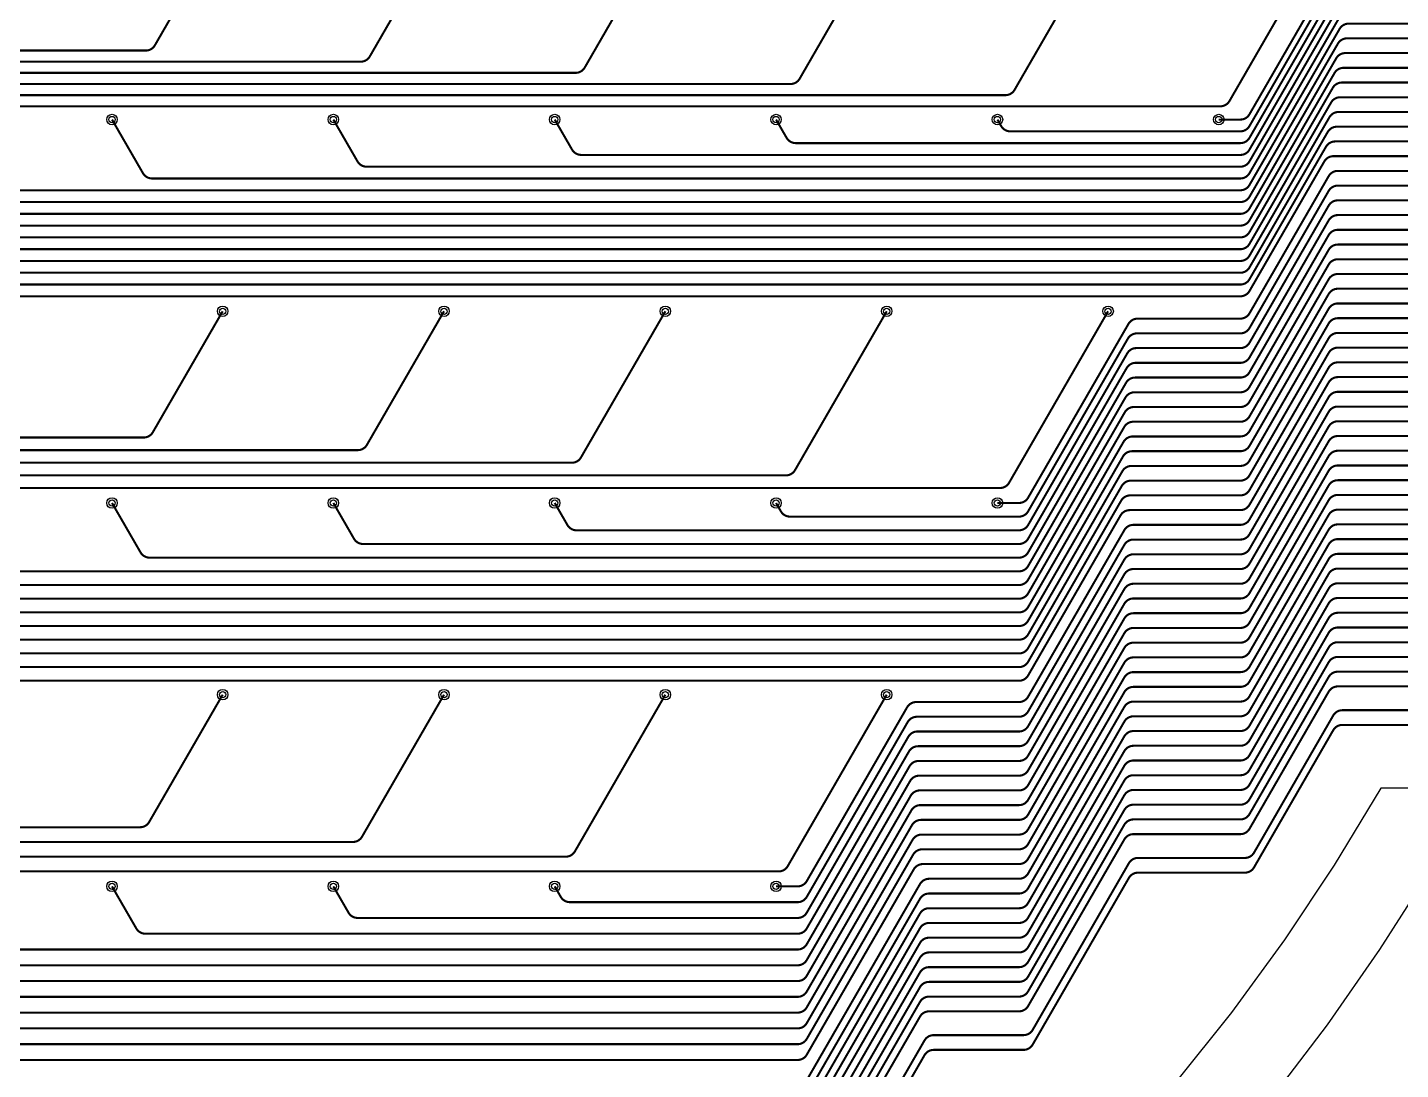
# Model space of a CAD drawing. Header units: metres. Extents: x -54999 to 54999, y -52014 to 54102.
# Drawn here: x 2228 to 8754, y -6337 to -1384 of the extents above; entities that cross this region are included whole.
import ezdxf

# ---------------------------------------------------------------- set-up
doc = ezdxf.new("R2010")
doc.units = ezdxf.units.M
for name, color, linetype in [('eDura_outline_ext', 6, 'Continuous'), ('eDura_outline_int', 6, 'Continuous'), ('etch', 3, 'Continuous'), ('metal', 4, 'Continuous')]:
    doc.layers.add(name, color=color, linetype=linetype)

msp = doc.modelspace()

# ---------------------------------------------------------------- linework, layer by layer
at = {"layer": 'eDura_outline_ext'}
msp.add_lwpolyline([(29088.2, -5400), (8888.2, -5400), (8888.2, -5400), (8654.6, -5767), (8405.9, -6123.8), (8142.4, -6470), (7864.7, -6804.8), (7573.3, -7127.8), (7268.6, -7438.2), (6951.2, -7735.7), (6621.6, -8019.6), (6280.4, -8289.5), (5928.3, -8544.9), (5565.8, -8785.3), (5193.5, -9010.4), (4812.2, -9219.7), (4422.4, -9412.9), (4024.9, -9589.6), (3620.4, -9749.5), (3209.5, -9892.4), (2793, -10017.9), (2371.6, -10126), (1946.1, -10216.3)], dxfattribs=at)
at = {"layer": 'eDura_outline_int'}
msp.add_lwpolyline([(28660.3, -5000), (8660.3, -5000), (8660.3, -5000), (8438.7, -5365.5), (8201.7, -5721.2), (7949.8, -6066.4), (7683.3, -6400.5), (7402.8, -6723), (7108.7, -7033.2), (6801.7, -7330.5), (6482.3, -7614.5), (6151, -7884.5), (5808.5, -8140.1), (5455.3, -8380.9), (5092.3, -8606.3), (4719.9, -8816.1), (4338.8, -9009.7), (3949.9, -9186.9), (3553.7, -9347.2), (3151.1, -9490.6), (2742.7, -9616.5), (2329.3, -9724.9), (1911.6, -9815.6)], dxfattribs=at)
at = {"layer": 'etch'}
for centre in [(2630, -1822.1), (3682, -1822.1), (4734, -1822.1), (5786, -1822.1), (6838, -1822.1), (7890, -1822.1), (3156, -2733.2), (4208, -2733.2), (5260, -2733.2), (6312, -2733.2), (7364, -2733.2), (2630, -3644.2), (3682, -3644.2), (4734, -3644.2), (5786, -3644.2), (6838, -3644.2), (3156, -4555.3), (4208, -4555.3), (5260, -4555.3), (6312, -4555.3), (2630, -5466.4), (3682, -5466.4), (4734, -5466.4), (5786, -5466.4)]:
    msp.add_circle(centre, 15, dxfattribs=at)
at = {"layer": 'metal'}
for points in [[(526, -1822.1, 10, 10, 0), (737.9, -2189.1, 10, 10, 0.267949), (781.2, -2214.1, 10, 10, 0), (7992.6, -2214.1, 10, 10, 0.267949), (8035.9, -2189.1, 10, 10, 0), (8456.3, -1461.1, 10, 10, -0.267949), (8499.6, -1436.1, 10, 10, 0), (9045, -1436.1, 10, 10, 0.265341), (9088, -1411.5, 10, 10, 0), (9266.3, -1109.6, 10, 10, -0.265341), (9309.3, -1085, 10, 10, 0), (16221.7, -1085, 10, 10, -0.267949), (16265, -1110, 10, 10, 0), (16384.8, -1317.5, 10, 10, 0.267949), (16428.1, -1342.5, 10, 20, 0), (26659.5, -1342.5, 20, 20, 0.198912), (26694.9, -1327.9, 20, 60, 0), (27485.3, -537.5, 60, 20, 0)], [(1578, -1822.1, 10, 10, 0), (1757.6, -2133.1, 10, 10, 0.267949), (1800.9, -2158.1, 10, 10, 0), (7992.6, -2158.1, 10, 10, 0.267949), (8035.9, -2133.1, 10, 10, 0), (8464.4, -1391.1, 10, 10, -0.267949), (8507.7, -1366.1, 10, 10, 0), (9044.6, -1366.1, 10, 10, 0.267949), (9087.9, -1341.1, 10, 10, 0), (9261.8, -1040, 10, 10, -0.267949), (9305.1, -1015, 10, 10, 0), (16229.7, -1015, 10, 10, -0.267949), (16273, -1040, 10, 10, 0), (16409, -1275.5, 10, 10, 0.267949), (16452.3, -1300.5, 10, 20, 0), (26001.5, -1300.5, 20, 20, 0.198912), (26036.9, -1285.9, 20, 60, 0), (26785.3, -537.5, 60, 20, 0)], [(2630, -1822.1, 10, 10, 0), (2777.2, -2077.1, 10, 10, 0.267949), (2820.5, -2102.1, 10, 10, 0), (7992.6, -2102.1, 10, 10, 0.267949), (8035.9, -2077.1, 10, 10, 0), (8472.4, -1321.1, 10, 10, -0.267949), (8515.7, -1296.1, 10, 10, 0), (9045, -1296.1, 10, 10, 0.265341), (9088, -1271.5, 10, 10, 0), (9266.3, -969.6, 10, 10, -0.265341), (9309.3, -945, 10, 10, 0), (16237.8, -945, 10, 10, -0.267949), (16281.1, -970, 10, 10, 0), (16433.3, -1233.5, 10, 10, 0.267949), (16476.6, -1258.5, 10, 20, 0), (25343.5, -1258.5, 20, 20, 0.198912), (25378.9, -1243.9, 20, 60, 0), (26085.3, -537.5, 60, 20, 0)], [(3682, -1822.1, 10, 10, 0), (3796.9, -2021.1, 10, 10, 0.267949), (3840.2, -2046.1, 10, 10, 0), (7992.6, -2046.1, 10, 10, 0.267949), (8035.9, -2021.1, 10, 10, 0), (8480.5, -1251.1, 10, 10, -0.267949), (8523.8, -1226.1, 10, 10, 0), (9044.6, -1226.1, 10, 10, 0.267949), (9087.9, -1201.1, 10, 10, 0), (9261.8, -900, 10, 10, -0.267949), (9305.1, -875, 10, 10, 0), (16245.9, -875, 10, 10, -0.267949), (16289.2, -900, 10, 10, 0), (16457.5, -1191.5, 10, 10, 0.267949), (16500.8, -1216.5, 10, 20, 0), (24685.5, -1216.5, 20, 20, 0.198912), (24720.9, -1201.9, 20, 60, 0), (25385.3, -537.5, 60, 20, 0)], [(4734, -1822.1, 10, 10, 0), (4816.6, -1965.1, 10, 10, 0.267949), (4859.9, -1990.1, 10, 10, 0), (7992.6, -1990.1, 10, 10, 0.267949), (8035.9, -1965.1, 10, 10, 0), (8488.6, -1181.1, 10, 10, -0.267949), (8531.9, -1156.1, 10, 10, 0), (9045, -1156.1, 10, 10, 0.265341), (9088, -1131.5, 10, 10, 0), (9266.3, -829.6, 10, 10, -0.265341), (9309.3, -805, 10, 10, 0), (16254, -805, 10, 10, -0.267949), (16297.3, -830, 10, 10, 0), (16481.8, -1149.5, 10, 10, 0.267949), (16525.1, -1174.5, 10, 20, 0), (24027.5, -1174.5, 20, 20, 0.198912), (24062.9, -1159.9, 20, 60, 0), (24685.3, -537.5, 60, 20, 0)], [(5786, -1822.1, 10, 10, 0), (5836.2, -1909.1, 10, 10, 0.267949), (5879.5, -1934.1, 10, 10, 0), (7992.6, -1934.1, 10, 10, 0.267949), (8035.9, -1909.1, 10, 10, 0), (8496.7, -1111.1, 10, 10, -0.267949), (8540, -1086.1, 10, 10, 0), (9044.6, -1086.1, 10, 10, 0.267949), (9087.9, -1061.1, 10, 10, 0), (9261.8, -760, 10, 10, -0.267949), (9305.1, -735, 10, 10, 0), (16262.1, -735, 10, 10, -0.267949), (16305.4, -760, 10, 10, 0), (16506, -1107.5, 10, 10, 0.267949), (16549.3, -1132.5, 10, 20, 0), (23369.5, -1132.5, 20, 20, 0.198912), (23404.9, -1117.9, 20, 60, 0), (23985.3, -537.5, 60, 20, 0)], [(6838, -1822.1, 10, 10, 0), (6855.9, -1853.1, 10, 10, 0.267949), (6899.2, -1878.1, 10, 10, 0), (7992.6, -1878.1, 10, 10, 0.267949), (8035.9, -1853.1, 10, 10, 0), (8504.8, -1041.1, 10, 10, -0.267949), (8548.1, -1016.1, 10, 10, 0), (9045, -1016.1, 10, 10, 0.265341), (9088, -991.5, 10, 10, 0), (9266.3, -689.6, 10, 10, -0.265341), (9309.3, -665, 10, 10, 0), (16270.2, -665, 10, 10, -0.267949), (16313.5, -690, 10, 10, 0), (16530.3, -1065.5, 10, 10, 0.267949), (16573.6, -1090.5, 10, 20, 0), (22711.5, -1090.5, 20, 20, 0.198912), (22746.9, -1075.9, 20, 60, 0), (23285.3, -537.5, 60, 20, 0)], [(7890, -1822.1, 10, 10, 0), (7992.6, -1822.1, 10, 10, 0.267949), (8035.9, -1797.1, 10, 10, 0), (8512.9, -971.1, 10, 10, -0.267949), (8556.2, -946.1, 10, 10, 0), (9044.6, -946.1, 10, 10, 0.267949), (9087.9, -921.1, 10, 10, 0), (9261.8, -620, 10, 10, -0.267949), (9305.1, -595, 10, 10, 0), (16278.2, -595, 10, 10, -0.267949), (16321.5, -620, 10, 10, 0), (16554.5, -1023.5, 10, 10, 0.267949), (16597.8, -1048.5, 10, 20, 0), (22053.5, -1048.5, 20, 20, 0.198912), (22088.9, -1033.9, 20, 60, 0), (22585.3, -537.5, 60, 20, 0)], [(-526, -1822.1, 10, 10, 0), (-281.8, -2245.1, 10, 10, 0.267949), (-238.5, -2270.1, 10, 10, 0), (7992.6, -2270.1, 10, 10, 0.267949), (8035.9, -2245.1, 10, 10, 0), (8448.2, -1531.1, 10, 10, -0.267949), (8491.5, -1506.1, 10, 10, 0), (9044.6, -1506.1, 10, 10, 0.267949), (9087.9, -1481.1, 10, 10, 0), (9261.8, -1180, 10, 10, -0.267949), (9305.1, -1155, 10, 10, 0), (15980.9, -1155, 10, 10, -0.267949), (16024.2, -1180, 10, 10, 0), (16360.5, -1762.5, 10, 10, 0.267949), (16403.8, -1787.5, 10, 20, 0), (16789.5, -1787.5, 20, 20, 0.198912), (16824.9, -1772.9, 20, 60, 0), (16985.3, -1612.5, 60, 20, 0)], [(-1578, -1822.1, 10, 10, 0), (-1301.4, -2301.1, 10, 10, 0.267949), (-1258.1, -2326.1, 10, 10, 0), (7992.6, -2326.1, 10, 10, 0.267949), (8035.9, -2301.1, 10, 10, 0), (8440.1, -1601.1, 10, 10, -0.267949), (8483.4, -1576.1, 10, 10, 0), (9045, -1576.1, 10, 10, 0.265341), (9088, -1551.5, 10, 10, 0), (9266.3, -1249.6, 10, 10, -0.265341), (9309.3, -1225, 10, 10, 0), (15972.8, -1225, 10, 10, -0.267949), (16016.1, -1250, 10, 10, 0), (16336.3, -1804.5, 10, 10, 0.267949), (16379.6, -1829.5, 10, 20, 0), (17447.5, -1829.5, 20, 20, 0.198912), (17482.9, -1814.9, 20, 60, 0), (17685.3, -1612.5, 60, 20, 0)], [(-2630, -1822.1, 10, 10, 0), (-2321.1, -2357.1, 10, 10, 0.267949), (-2277.8, -2382.1, 10, 10, 0), (7992.6, -2382.1, 10, 10, 0.267949), (8035.9, -2357.1, 10, 10, 0), (8432, -1671.1, 10, 10, -0.267949), (8475.3, -1646.1, 10, 10, 0), (9044.6, -1646.1, 10, 10, 0.267949), (9087.9, -1621.1, 10, 10, 0), (9261.8, -1320, 10, 10, -0.267949), (9305.1, -1295, 10, 10, 0), (15964.7, -1295, 10, 10, -0.267949), (16008, -1320, 10, 10, 0), (16312, -1846.5, 10, 10, 0.267949), (16355.3, -1871.5, 10, 20, 0), (18105.5, -1871.5, 20, 20, 0.198912), (18140.9, -1856.9, 20, 60, 0), (18385.3, -1612.5, 60, 20, 0)], [(-3682, -1822.1, 10, 10, 0), (-3340.8, -2413.1, 10, 10, 0.267949), (-3297.5, -2438.1, 10, 10, 0), (7992.6, -2438.1, 10, 10, 0.267949), (8035.9, -2413.1, 10, 10, 0), (8423.9, -1741.1, 10, 10, -0.267949), (8467.2, -1716.1, 10, 10, 0), (9045, -1716.1, 10, 10, 0.265341), (9088, -1691.5, 10, 10, 0), (9266.3, -1389.6, 10, 10, -0.265341), (9309.3, -1365, 10, 10, 0), (15956.7, -1365, 10, 10, -0.267949), (16000, -1390, 10, 10, 0), (16287.8, -1888.5, 10, 10, 0.267949), (16331.1, -1913.5, 10, 20, 0), (18763.5, -1913.5, 20, 20, 0.198912), (18798.9, -1898.9, 20, 60, 0), (19085.3, -1612.5, 60, 20, 0)], [(-4734, -1822.1, 10, 10, 0), (-4360.5, -2469.1, 10, 10, 0.267949), (-4317.2, -2494.1, 10, 10, 0), (7992.6, -2494.1, 10, 10, 0.267949), (8035.9, -2469.1, 10, 10, 0), (8415.9, -1811.1, 10, 10, -0.267949), (8459.2, -1786.1, 10, 10, 0), (9044.6, -1786.1, 10, 10, 0.267949), (9087.9, -1761.1, 10, 10, 0), (9261.8, -1460, 10, 10, -0.267949), (9305.1, -1435, 10, 10, 0), (15948.6, -1435, 10, 10, -0.267949), (15991.9, -1460, 10, 10, 0), (16263.5, -1930.5, 10, 10, 0.267949), (16306.8, -1955.5, 10, 20, 0), (19421.5, -1955.5, 20, 20, 0.198912), (19456.9, -1940.9, 20, 60, 0), (19785.3, -1612.5, 60, 20, 0)], [(-5786, -1822.1, 10, 10, 0), (-5380.1, -2525.1, 10, 10, 0.267949), (-5336.8, -2550.1, 10, 10, 0), (7992.6, -2550.1, 10, 10, 0.267949), (8035.9, -2525.1, 10, 10, 0), (8407.8, -1881.1, 10, 10, -0.267949), (8451.1, -1856.1, 10, 10, 0), (9045, -1856.1, 10, 10, 0.265341), (9088, -1831.5, 10, 10, 0), (9266.3, -1529.6, 10, 10, -0.265341), (9309.3, -1505, 10, 10, 0), (15940.5, -1505, 10, 10, -0.267949), (15983.8, -1530, 10, 10, 0), (16239.3, -1972.5, 10, 10, 0.267949), (16282.6, -1997.5, 10, 20, 0), (20079.5, -1997.5, 20, 20, 0.198912), (20114.9, -1982.9, 20, 60, 0), (20485.3, -1612.5, 60, 20, 0)], [(-6838, -1822.1, 10, 10, 0), (-6399.8, -2581.1, 10, 10, 0.267949), (-6356.5, -2606.1, 10, 10, 0), (7992.6, -2606.1, 10, 10, 0.267949), (8035.9, -2581.1, 10, 10, 0), (8399.7, -1951.1, 10, 10, -0.267949), (8443, -1926.1, 10, 10, 0), (9044.6, -1926.1, 10, 10, 0.267949), (9087.9, -1901.1, 10, 10, 0), (9261.8, -1600, 10, 10, -0.267949), (9305.1, -1575, 10, 10, 0), (15932.4, -1575, 10, 10, -0.267949), (15975.7, -1600, 10, 10, 0), (16215, -2014.5, 10, 10, 0.267949), (16258.3, -2039.5, 10, 20, 0), (20737.5, -2039.5, 20, 20, 0.198912), (20772.9, -2024.9, 20, 60, 0), (21185.3, -1612.5, 60, 20, 0)], [(-7890, -1822.1, 10, 10, 0), (-7419.5, -2637.1, 10, 10, 0.267949), (-7376.2, -2662.1, 10, 10, 0), (7992.6, -2662.1, 10, 10, 0.267949), (8035.9, -2637.1, 10, 10, 0), (8391.6, -2021.1, 10, 10, -0.267949), (8434.9, -1996.1, 10, 10, 0), (9045, -1996.1, 10, 10, 0.265341), (9088, -1971.5, 10, 10, 0), (9266.3, -1669.6, 10, 10, -0.265341), (9309.3, -1645, 10, 10, 0), (15924.3, -1645, 10, 10, -0.267949), (15967.6, -1670, 10, 10, 0), (16190.8, -2056.5, 10, 10, 0.267949), (16234.1, -2081.5, 10, 20, 0), (21395.5, -2081.5, 20, 20, 0.198912), (21430.9, -2066.9, 20, 60, 0), (21885.3, -1612.5, 60, 20, 0)], [(-526, -3644.2, 10, 10, 0), (-277.7, -4074.2, 10, 10, 0.267949), (-234.4, -4099.2, 10, 10, 0), (6940.6, -4099.2, 10, 10, 0.267949), (6983.9, -4074.2, 10, 10, 0), (7440.7, -3283.2, 10, 10, -0.267949), (7484, -3258.2, 10, 10, 0), (7992.6, -3258.2, 10, 10, 0.267949), (8035.9, -3233.2, 10, 10, 0), (8412.4, -2581.1, 10, 10, -0.267949), (8455.7, -2556.1, 10, 10, 0), (9045, -2556.1, 10, 10, 0.265341), (9088, -2531.5, 10, 10, 0), (9266.3, -2229.6, 10, 10, -0.265341), (9309.3, -2205, 10, 10, 0), (15859.7, -2205, 10, 10, -0.267949), (15903, -2230, 10, 10, 0), (15996.8, -2392.5, 10, 10, 0.267949), (16040.1, -2417.5, 10, 20, 0), (26659.5, -2417.5, 20, 20, 0.198912), (26694.9, -2402.9, 20, 60, 0), (27485.3, -1612.5, 60, 20, 0)], [(526, -3644.2, 10, 10, 0), (736.7, -4009.2, 10, 10, 0.267949), (780, -4034.2, 10, 10, 0), (6940.6, -4034.2, 10, 10, 0.267949), (6983.9, -4009.2, 10, 10, 0), (7443.5, -3213.2, 10, 10, -0.267949), (7486.8, -3188.2, 10, 10, 0), (7992.6, -3188.2, 10, 10, 0.267949), (8035.9, -3163.2, 10, 10, 0), (8412.4, -2511.1, 10, 10, -0.267949), (8455.7, -2486.1, 10, 10, 0), (9044.6, -2486.1, 10, 10, 0.267949), (9087.9, -2461.1, 10, 10, 0), (9261.8, -2160, 10, 10, -0.267949), (9305.1, -2135, 10, 10, 0), (15867.7, -2135, 10, 10, -0.267949), (15911, -2160, 10, 10, 0), (16021, -2350.5, 10, 10, 0.267949), (16064.3, -2375.5, 10, 20, 0), (26001.5, -2375.5, 20, 20, 0.198912), (26036.9, -2360.9, 20, 60, 0), (26785.3, -1612.5, 60, 20, 0)], [(1578, -3644.2, 10, 10, 0), (1751.2, -3944.2, 10, 10, 0.267949), (1794.5, -3969.2, 10, 10, 0), (6940.6, -3969.2, 10, 10, 0.267949), (6983.9, -3944.2, 10, 10, 0), (7446.4, -3143.2, 10, 10, -0.267949), (7489.7, -3118.2, 10, 10, 0), (7992.6, -3118.2, 10, 10, 0.267949), (8035.9, -3093.2, 10, 10, 0), (8412.4, -2441.1, 10, 10, -0.267949), (8455.7, -2416.1, 10, 10, 0), (9045, -2416.1, 10, 10, 0.265341), (9088, -2391.5, 10, 10, 0), (9266.3, -2089.6, 10, 10, -0.265341), (9309.3, -2065, 10, 10, 0), (15875.8, -2065, 10, 10, -0.267949), (15919.1, -2090, 10, 10, 0), (16045.3, -2308.5, 10, 10, 0.267949), (16088.6, -2333.5, 10, 20, 0), (25343.5, -2333.5, 20, 20, 0.198912), (25378.9, -2318.9, 20, 60, 0), (26085.3, -1612.5, 60, 20, 0)], [(2630, -3644.2, 10, 10, 0), (2765.7, -3879.2, 10, 10, 0.267949), (2809, -3904.2, 10, 10, 0), (6940.6, -3904.2, 10, 10, 0.267949), (6983.9, -3879.2, 10, 10, 0), (7449.3, -3073.2, 10, 10, -0.267949), (7492.6, -3048.2, 10, 10, 0), (7992.6, -3048.2, 10, 10, 0.267949), (8035.9, -3023.2, 10, 10, 0), (8412.4, -2371.1, 10, 10, -0.267949), (8455.7, -2346.1, 10, 10, 0), (9044.6, -2346.1, 10, 10, 0.267949), (9087.9, -2321.1, 10, 10, 0), (9261.8, -2020, 10, 10, -0.267949), (9305.1, -1995, 10, 10, 0), (15883.9, -1995, 10, 10, -0.267949), (15927.2, -2020, 10, 10, 0), (16069.5, -2266.5, 10, 10, 0.267949), (16112.8, -2291.5, 10, 20, 0), (24685.5, -2291.5, 20, 20, 0.198912), (24720.9, -2276.9, 20, 60, 0), (25385.3, -1612.5, 60, 20, 0)], [(3682, -3644.2, 10, 10, 0), (3780.1, -3814.2, 10, 10, 0.267949), (3823.5, -3839.2, 10, 10, 0), (6940.6, -3839.2, 10, 10, 0.267949), (6983.9, -3814.2, 10, 10, 0), (7452.2, -3003.2, 10, 10, -0.267949), (7495.5, -2978.2, 10, 10, 0), (7992.6, -2978.2, 10, 10, 0.267949), (8035.9, -2953.2, 10, 10, 0), (8412.4, -2301.1, 10, 10, -0.267949), (8455.7, -2276.1, 10, 10, 0), (9045, -2276.1, 10, 10, 0.265341), (9088, -2251.5, 10, 10, 0), (9266.3, -1949.6, 10, 10, -0.265341), (9309.3, -1925, 10, 10, 0), (15892, -1925, 10, 10, -0.267949), (15935.3, -1950, 10, 10, 0), (16093.8, -2224.5, 10, 10, 0.267949), (16137.1, -2249.5, 10, 20, 0), (24027.5, -2249.5, 20, 20, 0.198912), (24062.9, -2234.9, 20, 60, 0), (24685.3, -1612.5, 60, 20, 0)], [(4734, -3644.2, 10, 10, 0), (4794.6, -3749.2, 10, 10, 0.267949), (4837.9, -3774.2, 10, 10, 0), (6940.6, -3774.2, 10, 10, 0.267949), (6983.9, -3749.2, 10, 10, 0), (7455.1, -2933.2, 10, 10, -0.267949), (7498.4, -2908.2, 10, 10, 0), (7992.6, -2908.2, 10, 10, 0.267949), (8035.9, -2883.2, 10, 10, 0), (8412.4, -2231.1, 10, 10, -0.267949), (8455.7, -2206.1, 10, 10, 0), (9044.6, -2206.1, 10, 10, 0.267949), (9087.9, -2181.1, 10, 10, 0), (9261.8, -1880, 10, 10, -0.267949), (9305.1, -1855, 10, 10, 0), (15900.1, -1855, 10, 10, -0.267949), (15943.4, -1880, 10, 10, 0), (16118, -2182.5, 10, 10, 0.267949), (16161.3, -2207.5, 10, 20, 0), (23369.5, -2207.5, 20, 20, 0.198912), (23404.9, -2192.9, 20, 60, 0), (23985.3, -1612.5, 60, 20, 0)], [(5786, -3644.2, 10, 10, 0), (5809.1, -3684.2, 10, 10, 0.267949), (5852.4, -3709.2, 10, 10, 0), (6940.6, -3709.2, 10, 10, 0.267949), (6983.9, -3684.2, 10, 10, 0), (7458, -2863.2, 10, 10, -0.267949), (7501.3, -2838.2, 10, 10, 0), (7992.6, -2838.2, 10, 10, 0.267949), (8035.9, -2813.2, 10, 10, 0), (8412.4, -2161.1, 10, 10, -0.267949), (8455.7, -2136.1, 10, 10, 0), (9045, -2136.1, 10, 10, 0.265341), (9088, -2111.5, 10, 10, 0), (9266.3, -1809.6, 10, 10, -0.265341), (9309.3, -1785, 10, 10, 0), (15908.2, -1785, 10, 10, -0.267949), (15951.5, -1810, 10, 10, 0), (16142.3, -2140.5, 10, 10, 0.267949), (16185.6, -2165.5, 10, 20, 0), (22711.5, -2165.5, 20, 20, 0.198912), (22746.9, -2150.9, 20, 60, 0), (23285.3, -1612.5, 60, 20, 0)], [(6838, -3644.2, 10, 10, 0), (6940.6, -3644.2, 10, 10, 0.267949), (6983.9, -3619.2, 10, 10, 0), (7460.9, -2793.2, 10, 10, -0.267949), (7504.2, -2768.2, 10, 10, 0), (7992.6, -2768.2, 10, 10, 0.267949), (8035.9, -2743.2, 10, 10, 0), (8412.4, -2091.1, 10, 10, -0.267949), (8455.7, -2066.1, 10, 10, 0), (9044.6, -2066.1, 10, 10, 0.267949), (9087.9, -2041.1, 10, 10, 0), (9261.8, -1740, 10, 10, -0.267949), (9305.1, -1715, 10, 10, 0), (15916.2, -1715, 10, 10, -0.267949), (15959.5, -1740, 10, 10, 0), (16166.5, -2098.5, 10, 10, 0.267949), (16209.8, -2123.5, 10, 20, 0), (22053.5, -2123.5, 20, 20, 0.198912), (22088.9, -2108.9, 20, 60, 0), (22585.3, -1612.5, 60, 20, 0)], [(-1578, -3644.2, 10, 10, 0), (-1292.2, -4139.2, 10, 10, 0.267949), (-1248.9, -4164.2, 10, 10, 0), (6940.6, -4164.2, 10, 10, 0.267949), (6983.9, -4139.2, 10, 10, 0), (7437.8, -3353.2, 10, 10, -0.267949), (7481.1, -3328.2, 10, 10, 0), (7992.6, -3328.2, 10, 10, 0.267949), (8035.9, -3303.2, 10, 10, 0), (8412.4, -2651.1, 10, 10, -0.267949), (8455.7, -2626.1, 10, 10, 0), (9044.6, -2626.1, 10, 10, 0.267949), (9087.9, -2601.1, 10, 10, 0), (9261.8, -2300, 10, 10, -0.267949), (9305.1, -2275, 10, 10, 0), (15618.9, -2275, 10, 10, -0.267949), (15662.2, -2300, 10, 10, 0), (15972.5, -2837.5, 10, 10, 0.267949), (16015.8, -2862.5, 10, 20, 0), (16789.5, -2862.5, 20, 20, 0.198912), (16824.9, -2847.9, 20, 60, 0), (16985.3, -2687.5, 60, 20, 0)], [(-2630, -3644.2, 10, 10, 0), (-2306.7, -4204.2, 10, 10, 0.267949), (-2263.4, -4229.2, 10, 10, 0), (6940.6, -4229.2, 10, 10, 0.267949), (6983.9, -4204.2, 10, 10, 0), (7434.9, -3423.2, 10, 10, -0.267949), (7478.2, -3398.2, 10, 10, 0), (7992.6, -3398.2, 10, 10, 0.267949), (8035.9, -3373.2, 10, 10, 0), (8412.4, -2721.1, 10, 10, -0.267949), (8455.7, -2696.1, 10, 10, 0), (9045, -2696.1, 10, 10, 0.265341), (9088, -2671.5, 10, 10, 0), (9266.3, -2369.6, 10, 10, -0.265341), (9309.3, -2345, 10, 10, 0), (15610.8, -2345, 10, 10, -0.267949), (15654.1, -2370, 10, 10, 0), (15948.3, -2879.5, 10, 10, 0.267949), (15991.6, -2904.5, 10, 20, 0), (17447.5, -2904.5, 20, 20, 0.198912), (17482.9, -2889.9, 20, 60, 0), (17685.3, -2687.5, 60, 20, 0)], [(18385.3, -2687.5, 60, 20, 0), (18140.9, -2931.9, 20, 20, -0.198912), (18105.5, -2946.5, 20, 10, 0), (15967.3, -2946.5, 10, 10, -0.267949), (15924, -2921.5, 10, 10, 0), (15646, -2440, 10, 10, 0.267949), (15602.7, -2415, 10, 10, 0), (9305.1, -2415, 10, 10, 0.267949), (9261.8, -2440, 10, 10, 0), (9087.9, -2741.1, 10, 10, -0.267949), (9044.6, -2766.1, 10, 10, 0), (8455.7, -2766.1, 10, 10, 0.267949), (8412.4, -2791.1, 10, 10, 0), (8035.9, -3443.2, 10, 10, -0.267949), (7992.6, -3468.2, 10, 10, 0), (7475.3, -3468.2, 10, 10, 0.267949), (7432, -3493.2, 10, 10, 0), (6983.9, -4269.2, 10, 10, -0.267949), (6940.6, -4294.2, 10, 10, 0), (-3277.9, -4294.2, 10, 10, -0.267949), (-3321.2, -4269.2, 10, 10, 0), (-3682, -3644.2, 10, 10, 0)], [(-4734, -3644.2, 10, 10, 0), (-4335.6, -4334.2, 10, 10, 0.267949), (-4292.3, -4359.2, 10, 10, 0), (6940.6, -4359.2, 10, 10, 0.267949), (6983.9, -4334.2, 10, 10, 0), (7429.1, -3563.2, 10, 10, -0.267949), (7472.4, -3538.2, 10, 10, 0), (7992.6, -3538.2, 10, 10, 0.267949), (8035.9, -3513.2, 10, 10, 0), (8412.4, -2861.1, 10, 10, -0.267949), (8455.7, -2836.1, 10, 10, 0), (9045, -2836.1, 10, 10, 0.265341), (9088, -2811.5, 10, 10, 0), (9266.3, -2509.6, 10, 10, -0.265341), (9309.3, -2485, 10, 10, 0), (15594.7, -2485, 10, 10, -0.267949), (15638, -2510, 10, 10, 0), (15899.8, -2963.5, 10, 10, 0.267949), (15943.1, -2988.5, 10, 20, 0), (18763.5, -2988.5, 20, 20, 0.198912), (18798.9, -2973.9, 20, 60, 0), (19085.3, -2687.5, 60, 20, 0)], [(-5786, -3644.2, 10, 10, 0), (-5350.1, -4399.2, 10, 10, 0.267949), (-5306.8, -4424.2, 10, 10, 0), (6940.6, -4424.2, 10, 10, 0.267949), (6983.9, -4399.2, 10, 10, 0), (7426.2, -3633.2, 10, 10, -0.267949), (7469.5, -3608.2, 10, 10, 0), (7992.6, -3608.2, 10, 10, 0.267949), (8035.9, -3583.2, 10, 10, 0), (8412.4, -2931.1, 10, 10, -0.267949), (8455.7, -2906.1, 10, 10, 0), (9044.6, -2906.1, 10, 10, 0.267949), (9087.9, -2881.1, 10, 10, 0), (9261.8, -2580, 10, 10, -0.267949), (9305.1, -2555, 10, 10, 0), (15586.6, -2555, 10, 10, -0.267949), (15629.9, -2580, 10, 10, 0), (15875.5, -3005.5, 10, 10, 0.267949), (15918.8, -3030.5, 10, 20, 0), (19421.5, -3030.5, 20, 20, 0.198912), (19456.9, -3015.9, 20, 60, 0), (19785.3, -2687.5, 60, 20, 0)], [(20485.3, -2687.5, 60, 20, 0), (20114.9, -3057.9, 20, 20, -0.198912), (20079.5, -3072.5, 20, 10, 0), (15894.6, -3072.5, 10, 10, -0.267949), (15851.3, -3047.5, 10, 10, 0), (15621.8, -2650, 10, 10, 0.267949), (15578.5, -2625, 10, 10, 0), (9309.3, -2625, 10, 10, 0.265341), (9266.3, -2649.6, 10, 10, 0), (9088, -2951.5, 10, 10, -0.265341), (9045, -2976.1, 10, 10, 0), (8455.7, -2976.1, 10, 10, 0.267949), (8412.4, -3001.1, 10, 10, 0), (8035.9, -3653.2, 10, 10, -0.267949), (7992.6, -3678.2, 10, 10, 0), (7466.6, -3678.2, 10, 10, 0.267949), (7423.3, -3703.2, 10, 10, 0), (6983.9, -4464.2, 10, 10, -0.267949), (6940.6, -4489.2, 10, 10, 0), (-6321.3, -4489.2, 10, 10, -0.267949), (-6364.6, -4464.2, 10, 10, 0), (-6838, -3644.2, 10, 10, 0)], [(5786, -5466.4, 10, 10, 0), (5888.6, -5466.4, 10, 10, 0.267949), (5931.9, -5441.4, 10, 10, 0), (6408.9, -4615.3, 10, 10, -0.267949), (6452.2, -4590.3, 10, 10, 0), (6940.6, -4590.3, 10, 10, 0.267949), (6983.9, -4565.3, 10, 10, 0), (7441.3, -3773.2, 10, 10, -0.267949), (7484.6, -3748.2, 10, 10, 0), (7992.6, -3748.2, 10, 10, 0.267949), (8035.9, -3723.2, 10, 10, 0), (8412.4, -3071.1, 10, 10, -0.267949), (8455.7, -3046.1, 10, 10, 0), (9044.6, -3046.1, 10, 10, 0.267949), (9087.9, -3021.1, 10, 10, 0), (9261.8, -2720, 10, 10, -0.267949), (9305.1, -2695, 10, 10, 0), (15570.4, -2695, 10, 10, -0.267949), (15613.7, -2720, 10, 10, 0), (15827, -3089.5, 10, 10, 0.267949), (15870.3, -3114.5, 10, 20, 0), (20737.5, -3114.5, 20, 20, 0.198912), (20772.9, -3099.9, 20, 60, 0), (21185.3, -2687.5, 60, 20, 0)], [(4734, -5466.4, 10, 10, 0), (4762.9, -5516.4, 10, 10, 0.267949), (4806.2, -5541.4, 10, 10, 0), (5888.6, -5541.4, 10, 10, 0.267949), (5931.9, -5516.4, 10, 10, 0), (6411.7, -4685.3, 10, 10, -0.267949), (6455, -4660.3, 10, 10, 0), (6940.6, -4660.3, 10, 10, 0.267949), (6983.9, -4635.3, 10, 10, 0), (7441.3, -3843.2, 10, 10, -0.267949), (7484.6, -3818.2, 10, 10, 0), (7992.6, -3818.2, 10, 10, 0.267949), (8035.9, -3793.2, 10, 10, 0), (8412.4, -3141.1, 10, 10, -0.267949), (8455.7, -3116.1, 10, 10, 0), (9045, -3116.1, 10, 10, 0.265341), (9088, -3091.5, 10, 10, 0), (9266.3, -2789.6, 10, 10, -0.265341), (9309.3, -2765, 10, 10, 0), (15562.3, -2765, 10, 10, -0.267949), (15605.6, -2790, 10, 10, 0), (15802.8, -3131.5, 10, 10, 0.267949), (15846.1, -3156.5, 10, 20, 0), (21395.5, -3156.5, 20, 20, 0.198912)], [(3682, -5466.4, 10, 10, 0), (3754.2, -5591.4, 10, 10, 0.267949), (3797.5, -5616.4, 10, 10, 0), (5888.6, -5616.4, 10, 10, 0.267949), (5931.9, -5591.4, 10, 10, 0), (6414.6, -4755.3, 10, 10, -0.267949), (6457.9, -4730.3, 10, 10, 0), (6940.6, -4730.3, 10, 10, 0.267949), (6983.9, -4705.3, 10, 10, 0), (7441.3, -3913.2, 10, 10, -0.267949), (7484.6, -3888.2, 10, 10, 0), (7992.6, -3888.2, 10, 10, 0.267949), (8035.9, -3863.2, 10, 10, 0), (8412.4, -3211.1, 10, 10, -0.267949), (8455.7, -3186.1, 10, 10, 0), (9044.6, -3186.1, 10, 10, 0.267949), (9087.9, -3161.1, 10, 10, 0), (9261.8, -2860, 10, 10, -0.267949), (9305.1, -2835, 10, 10, 0), (15554.2, -2835, 10, 10, -0.267949), (15597.5, -2860, 10, 10, 0), (15778.5, -3173.5, 10, 10, 0.267949), (15821.8, -3198.5, 10, 20, 0), (22053.5, -3198.5, 20, 20, 0.198912)], [(2630, -5466.4, 10, 10, 0), (2745.5, -5666.4, 10, 10, 0.267949), (2788.8, -5691.4, 10, 10, 0), (5888.6, -5691.4, 10, 10, 0.267949), (5931.9, -5666.4, 10, 10, 0), (6417.5, -4825.3, 10, 10, -0.267949), (6460.8, -4800.3, 10, 10, 0), (6940.6, -4800.3, 10, 10, 0.267949), (6983.9, -4775.3, 10, 10, 0), (7441.3, -3983.2, 10, 10, -0.267949), (7484.6, -3958.2, 10, 10, 0), (7992.6, -3958.2, 10, 10, 0.267949), (8035.9, -3933.2, 10, 10, 0), (8412.4, -3281.1, 10, 10, -0.267949), (8455.7, -3256.1, 10, 10, 0), (9045, -3256.1, 10, 10, 0.265341), (9088, -3231.5, 10, 10, 0), (9266.3, -2929.6, 10, 10, -0.265341), (9309.3, -2905, 10, 10, 0), (15546.2, -2905, 10, 10, -0.267949), (15589.5, -2930, 10, 10, 0), (15754.3, -3215.5, 10, 10, 0.267949), (15797.6, -3240.5, 10, 20, 0), (22711.5, -3240.5, 20, 20, 0.198912)], [(23369.5, -3282.5, 20, 10, 0), (15773.3, -3282.5, 10, 10, -0.267949), (15730, -3257.5, 10, 10, 0), (15581.4, -3000, 10, 10, 0.267949), (15538.1, -2975, 10, 10, 0), (9305.1, -2975, 10, 10, 0.267949), (9261.8, -3000, 10, 10, 0), (9087.9, -3301.1, 10, 10, -0.267949), (9044.6, -3326.1, 10, 10, 0), (8455.7, -3326.1, 10, 10, 0.267949), (8412.4, -3351.1, 10, 10, 0), (8035.9, -4003.2, 10, 10, -0.267949), (7992.6, -4028.2, 10, 10, 0), (7484.6, -4028.2, 10, 10, 0.267949), (7441.3, -4053.2, 10, 10, 0), (6983.9, -4845.3, 10, 10, -0.267949), (6940.6, -4870.3, 10, 10, 0), (6463.7, -4870.3, 10, 10, 0.267949), (6420.4, -4895.3, 10, 10, 0), (5931.9, -5741.4, 10, 10, -0.267949), (5888.6, -5766.4, 10, 10, 0), (1780.1, -5766.4, 10, 10, -0.267949), (1736.8, -5741.4, 10, 10, 0), (1578, -5466.4, 10, 10, 0)], [(526, -5466.4, 10, 10, 0), (728.1, -5816.4, 10, 10, 0.267949), (771.4, -5841.4, 10, 10, 0), (5888.6, -5841.4, 10, 10, 0.267949), (5931.9, -5816.4, 10, 10, 0), (6423.3, -4965.3, 10, 10, -0.267949), (6466.6, -4940.3, 10, 10, 0), (6940.6, -4940.3, 10, 10, 0.267949), (6983.9, -4915.3, 10, 10, 0), (7441.3, -4123.2, 10, 10, -0.267949), (7484.6, -4098.2, 10, 10, 0), (7992.6, -4098.2, 10, 10, 0.267949), (8035.9, -4073.2, 10, 10, 0), (8412.4, -3421.1, 10, 10, -0.267949), (8455.7, -3396.1, 10, 10, 0), (9045, -3396.1, 10, 10, 0.265341), (9088, -3371.5, 10, 10, 0), (9266.3, -3069.6, 10, 10, -0.265341), (9309.3, -3045, 10, 10, 0), (15530, -3045, 10, 10, -0.267949), (15573.3, -3070, 10, 10, 0), (15705.8, -3299.5, 10, 10, 0.267949), (15749.1, -3324.5, 10, 20, 0), (24027.5, -3324.5, 20, 20, 0.198912)], [(-526, -5466.4, 10, 10, 0), (-280.6, -5891.4, 10, 10, 0.267949), (-237.3, -5916.4, 10, 10, 0), (5888.6, -5916.4, 10, 10, 0.267949), (5931.9, -5891.4, 10, 10, 0), (6426.2, -5035.3, 10, 10, -0.267949), (6469.5, -5010.3, 10, 10, 0), (6940.6, -5010.3, 10, 10, 0.267949), (6983.9, -4985.3, 10, 10, 0), (7441.3, -4193.2, 10, 10, -0.267949), (7484.6, -4168.2, 10, 10, 0), (7992.6, -4168.2, 10, 10, 0.267949), (8035.9, -4143.2, 10, 10, 0), (8412.4, -3491.1, 10, 10, -0.267949), (8455.7, -3466.1, 10, 10, 0), (9044.6, -3466.1, 10, 10, 0.267949), (9087.9, -3441.1, 10, 10, 0), (9261.8, -3140, 10, 10, -0.267949), (9305.1, -3115, 10, 10, 0), (15521.9, -3115, 10, 10, -0.267949), (15565.2, -3140, 10, 10, 0), (15681.5, -3341.5, 10, 10, 0.267949), (15724.8, -3366.5, 10, 20, 0), (24685.5, -3366.5, 20, 20, 0.198912)], [(-1578, -5466.4, 10, 10, 0), (-1289.3, -5966.4, 10, 10, 0.267949), (-1246, -5991.4, 10, 10, 0), (5888.6, -5991.4, 10, 10, 0.267949), (5931.9, -5966.4, 10, 10, 0), (6429.1, -5105.3, 10, 10, -0.267949), (6472.4, -5080.3, 10, 10, 0), (6940.6, -5080.3, 10, 10, 0.267949), (6983.9, -5055.3, 10, 10, 0), (7441.3, -4263.2, 10, 10, -0.267949), (7484.6, -4238.2, 10, 10, 0), (7992.6, -4238.2, 10, 10, 0.267949), (8035.9, -4213.2, 10, 10, 0), (8412.4, -3561.1, 10, 10, -0.267949), (8455.7, -3536.1, 10, 10, 0), (9045, -3536.1, 10, 10, 0.265341), (9088, -3511.5, 10, 10, 0), (9266.3, -3209.6, 10, 10, -0.265341), (9309.3, -3185, 10, 10, 0), (15513.8, -3185, 10, 10, -0.267949), (15557.1, -3210, 10, 10, 0), (15657.3, -3383.5, 10, 10, 0.267949), (15700.6, -3408.5, 10, 20, 0), (25343.5, -3408.5, 20, 20, 0.198912)], [(-2630, -5466.4, 10, 10, 0), (-2298, -6041.4, 10, 10, 0.267949), (-2254.7, -6066.4, 10, 10, 0), (5888.6, -6066.4, 10, 10, 0.267949), (5931.9, -6041.4, 10, 10, 0), (6432, -5175.3, 10, 10, -0.267949), (6475.3, -5150.3, 10, 10, 0), (6940.6, -5150.3, 10, 10, 0.267949), (6983.9, -5125.3, 10, 10, 0), (7441.3, -4333.2, 10, 10, -0.267949), (7484.6, -4308.2, 10, 10, 0), (7992.6, -4308.2, 10, 10, 0.267949), (8035.9, -4283.2, 10, 10, 0), (8412.4, -3631.1, 10, 10, -0.267949), (8455.7, -3606.1, 10, 10, 0), (9044.6, -3606.1, 10, 10, 0.267949), (9087.9, -3581.1, 10, 10, 0), (9261.8, -3280, 10, 10, -0.267949), (9305.1, -3255, 10, 10, 0), (15505.7, -3255, 10, 10, -0.267949), (15549, -3280, 10, 10, 0), (15633, -3425.5, 10, 10, 0.267949), (15676.3, -3450.5, 10, 20, 0), (26001.5, -3450.5, 20, 20, 0.198912)], [(26659.5, -3492.5, 20, 10, 0), (15652.1, -3492.5, 10, 10, -0.267949), (15608.8, -3467.5, 10, 10, 0), (15541, -3350, 10, 10, 0.267949), (15497.7, -3325, 10, 10, 0), (9309.3, -3325, 10, 10, 0.265341), (9266.3, -3349.6, 10, 10, 0), (9088, -3651.5, 10, 10, -0.265341), (9045, -3676.1, 10, 10, 0), (8455.7, -3676.1, 10, 10, 0.267949), (8412.4, -3701.1, 10, 10, 0), (8035.9, -4353.2, 10, 10, -0.267949), (7992.6, -4378.2, 10, 10, 0), (7484.6, -4378.2, 10, 10, 0.267949), (7441.3, -4403.2, 10, 10, 0), (6983.9, -5195.3, 10, 10, -0.267949), (6940.6, -5220.3, 10, 10, 0), (6478.1, -5220.3, 10, 10, 0.267949), (6434.8, -5245.3, 10, 10, 0), (5931.9, -6116.4, 10, 10, -0.267949), (5888.6, -6141.4, 10, 10, 0), (-3263.4, -6141.4, 10, 10, -0.267949), (-3306.7, -6116.4, 10, 10, 0), (-3682, -5466.4, 10, 10, 0)], [(16985.3, -3762.5, 60, 20, 0), (16824.9, -3922.9, 20, 20, -0.198912), (16789.5, -3937.5, 20, 10, 0), (15627.9, -3937.5, 10, 10, -0.267949), (15584.6, -3912.5, 10, 10, 0), (15300.2, -3420, 10, 10, 0.267949), (15256.9, -3395, 10, 10, 0), (9305.1, -3395, 10, 10, 0.267949), (9261.8, -3420, 10, 10, 0), (9087.9, -3721.1, 10, 10, -0.267949), (9044.6, -3746.1, 10, 10, 0), (8455.7, -3746.1, 10, 10, 0.267949), (8412.4, -3771.1, 10, 10, 0), (8035.9, -4423.2, 10, 10, -0.267949), (7992.6, -4448.2, 10, 10, 0), (7484.6, -4448.2, 10, 10, 0.267949), (7441.3, -4473.2, 10, 10, 0), (6983.9, -5265.3, 10, 10, -0.267949), (6940.6, -5290.3, 10, 10, 0), (6481, -5290.3, 10, 10, 0.267949), (6437.7, -5315.3, 10, 10, 0), (5931.9, -6191.4, 10, 10, -0.267949), (5888.6, -6216.4, 10, 10, 0), (-4272.1, -6216.4, 10, 10, -0.267949)], [(-5280.8, -6291.4, 10, 10, 0), (5888.6, -6291.4, 10, 10, 0.267949), (5931.9, -6266.4, 10, 10, 0), (6440.6, -5385.3, 10, 10, -0.267949), (6483.9, -5360.3, 10, 10, 0), (6940.6, -5360.3, 10, 10, 0.267949), (6983.9, -5335.3, 10, 10, 0), (7441.3, -4543.2, 10, 10, -0.267949), (7484.6, -4518.2, 10, 10, 0), (7992.6, -4518.2, 10, 10, 0.267949), (8035.9, -4493.2, 10, 10, 0), (8412.4, -3841.1, 10, 10, -0.267949), (8455.7, -3816.1, 10, 10, 0), (9045, -3816.1, 10, 10, 0.265341), (9088, -3791.5, 10, 10, 0), (9266.3, -3489.6, 10, 10, -0.265341), (9309.3, -3465, 10, 10, 0), (15248.8, -3465, 10, 10, -0.267949), (15292.1, -3490, 10, 10, 0), (15560.3, -3954.5, 10, 10, 0.267949), (15603.6, -3979.5, 10, 20, 0), (17447.5, -3979.5, 20, 20, 0.198912), (17482.9, -3964.9, 20, 60, 0), (17685.3, -3762.5, 60, 20, 0)], [(4734, -7288.5, 10, 10, 0), (4836.6, -7288.5, 10, 10, 0.267949), (4879.9, -7263.5, 10, 10, 0), (5356.9, -6437.4, 10, 10, -0.267949), (5400.2, -6412.4, 10, 10, 0), (5888.6, -6412.4, 10, 10, 0.267949), (5931.9, -6387.4, 10, 10, 0), (6470.1, -5455.3, 10, 10, -0.267949), (6513.4, -5430.3, 10, 10, 0), (6940.6, -5430.3, 10, 10, 0.267949), (6983.9, -5405.3, 10, 10, 0), (7441.3, -4613.2, 10, 10, -0.267949), (7484.6, -4588.2, 10, 10, 0), (7992.6, -4588.2, 10, 10, 0.267949), (8035.9, -4563.2, 10, 10, 0), (8412.4, -3911.1, 10, 10, -0.267949), (8455.7, -3886.1, 10, 10, 0), (9044.6, -3886.1, 10, 10, 0.267949)], [(3682, -7288.5, 10, 10, 0), (3720.1, -7354.5, 10, 10, 0.267949), (3763.4, -7379.5, 10, 10, 0), (4836.6, -7379.5, 10, 10, 0.267949), (4879.9, -7354.5, 10, 10, 0), (5369, -6507.4, 10, 10, -0.267949), (5412.3, -6482.4, 10, 10, 0), (5888.6, -6482.4, 10, 10, 0.267949), (5931.9, -6457.4, 10, 10, 0), (6470.1, -5525.3, 10, 10, -0.267949), (6513.4, -5500.3, 10, 10, 0), (6940.6, -5500.3, 10, 10, 0.267949), (6983.9, -5475.3, 10, 10, 0), (7441.3, -4683.2, 10, 10, -0.267949), (7484.6, -4658.2, 10, 10, 0), (7992.6, -4658.2, 10, 10, 0.267949), (8035.9, -4633.2, 10, 10, 0), (8412.4, -3981.1, 10, 10, -0.267949), (8455.7, -3956.1, 10, 10, 0), (9045, -3956.1, 10, 10, 0.265341)], [(2630, -7288.5, 10, 10, 0), (2720.6, -7445.5, 10, 10, 0.267949), (2763.9, -7470.5, 10, 10, 0), (4836.6, -7470.5, 10, 10, 0.267949), (4879.9, -7445.5, 10, 10, 0), (5381.1, -6577.4, 10, 10, -0.267949), (5424.4, -6552.4, 10, 10, 0), (5888.6, -6552.4, 10, 10, 0.267949), (5931.9, -6527.4, 10, 10, 0), (6470.1, -5595.3, 10, 10, -0.267949), (6513.4, -5570.3, 10, 10, 0), (6940.6, -5570.3, 10, 10, 0.267949), (6983.9, -5545.3, 10, 10, 0), (7441.3, -4753.2, 10, 10, -0.267949), (7484.6, -4728.2, 10, 10, 0), (7992.6, -4728.2, 10, 10, 0.267949), (8035.9, -4703.2, 10, 10, 0), (8412.4, -4051.1, 10, 10, -0.267949), (8455.7, -4026.1, 10, 10, 0), (9044.6, -4026.1, 10, 10, 0.267949)], [(1764.5, -7561.5, 10, 10, 0), (4836.6, -7561.5, 10, 10, 0.267949), (4879.9, -7536.5, 10, 10, 0), (5393.2, -6647.4, 10, 10, -0.267949), (5436.5, -6622.4, 10, 10, 0), (5888.6, -6622.4, 10, 10, 0.267949), (5931.9, -6597.4, 10, 10, 0), (6470.1, -5665.3, 10, 10, -0.267949), (6513.4, -5640.3, 10, 10, 0), (6940.6, -5640.3, 10, 10, 0.267949), (6983.9, -5615.3, 10, 10, 0), (7441.3, -4823.2, 10, 10, -0.267949), (7484.6, -4798.2, 10, 10, 0), (7992.6, -4798.2, 10, 10, 0.267949), (8035.9, -4773.2, 10, 10, 0), (8412.4, -4121.1, 10, 10, -0.267949), (8455.7, -4096.1, 10, 10, 0), (9045, -4096.1, 10, 10, 0.265341)], [(9044.6, -4166.1, 10, 10, 0), (8455.7, -4166.1, 10, 10, 0.267949), (8412.4, -4191.1, 10, 10, 0), (8035.9, -4843.2, 10, 10, -0.267949), (7992.6, -4868.2, 10, 10, 0), (7484.6, -4868.2, 10, 10, 0.267949), (7441.3, -4893.2, 10, 10, 0), (6983.9, -5685.3, 10, 10, -0.267949), (6940.6, -5710.3, 10, 10, 0), (6513.4, -5710.3, 10, 10, 0.267949), (6470.1, -5735.3, 10, 10, 0), (5931.9, -6667.4, 10, 10, -0.267949), (5888.6, -6692.4, 10, 10, 0), (5448.7, -6692.4, 10, 10, 0.267949), (5405.4, -6717.4, 10, 10, 0), (4879.9, -7627.5, 10, 10, -0.267949), (4836.6, -7652.5, 10, 10, 0), (765, -7652.5, 10, 10, -0.267949)], [(-234.4, -7743.5, 10, 10, 0), (4836.6, -7743.5, 10, 10, 0.267949), (4879.9, -7718.5, 10, 10, 0), (5417.5, -6787.4, 10, 10, -0.267949), (5460.8, -6762.4, 10, 10, 0), (5888.6, -6762.4, 10, 10, 0.267949), (5931.9, -6737.4, 10, 10, 0), (6470.1, -5805.3, 10, 10, -0.267949), (6513.4, -5780.3, 10, 10, 0), (6940.6, -5780.3, 10, 10, 0.267949), (6983.9, -5755.3, 10, 10, 0), (7441.3, -4963.2, 10, 10, -0.267949), (7484.6, -4938.2, 10, 10, 0), (7992.6, -4938.2, 10, 10, 0.267949), (8035.9, -4913.2, 10, 10, 0), (8412.4, -4261.1, 10, 10, -0.267949), (8455.7, -4236.1, 10, 10, 0), (9045, -4236.1, 10, 10, 0.265341)], [(-1233.9, -7834.5, 10, 10, 0), (4836.6, -7834.5, 10, 10, 0.267949), (4879.9, -7809.5, 10, 10, 0), (5429.6, -6857.4, 10, 10, -0.267949), (5472.9, -6832.4, 10, 10, 0), (5888.6, -6832.4, 10, 10, 0.267949), (5931.9, -6807.4, 10, 10, 0), (6470.1, -5875.3, 10, 10, -0.267949), (6513.4, -5850.3, 10, 10, 0), (6940.6, -5850.3, 10, 10, 0.267949), (6983.9, -5825.3, 10, 10, 0), (7441.3, -5033.2, 10, 10, -0.267949), (7484.6, -5008.2, 10, 10, 0), (7992.6, -5008.2, 10, 10, 0.267949), (8035.9, -4983.2, 10, 10, 0), (8412.4, -4331.1, 10, 10, -0.267949), (8455.7, -4306.1, 10, 10, 0), (9044.6, -4306.1, 10, 10, 0.267949)], [(-2233.4, -7925.5, 10, 10, 0), (4836.6, -7925.5, 10, 10, 0.267949), (4879.9, -7900.5, 10, 10, 0), (5441.7, -6927.4, 10, 10, -0.267949), (5485, -6902.4, 10, 10, 0), (5888.6, -6902.4, 10, 10, 0.267949), (5931.9, -6877.4, 10, 10, 0), (6470.1, -5945.3, 10, 10, -0.267949), (6513.4, -5920.3, 10, 10, 0), (6940.6, -5920.3, 10, 10, 0.267949), (6983.9, -5895.3, 10, 10, 0), (7441.3, -5103.2, 10, 10, -0.267949), (7484.6, -5078.2, 10, 10, 0), (7992.6, -5078.2, 10, 10, 0.267949), (8035.9, -5053.2, 10, 10, 0), (8412.4, -4401.1, 10, 10, -0.267949), (8455.7, -4376.1, 10, 10, 0), (9045, -4376.1, 10, 10, 0.265341)], [(-3232.8, -8016.5, 10, 10, 0), (4836.6, -8016.5, 10, 10, 0.267949), (4879.9, -7991.5, 10, 10, 0), (5453.9, -6997.4, 10, 10, -0.267949), (5497.2, -6972.4, 10, 10, 0), (5888.6, -6972.4, 10, 10, 0.267949), (5931.9, -6947.4, 10, 10, 0), (6470.1, -6015.3, 10, 10, -0.267949), (6513.4, -5990.3, 10, 10, 0), (6940.6, -5990.3, 10, 10, 0.267949), (6983.9, -5965.3, 10, 10, 0), (7441.3, -5173.2, 10, 10, -0.267949), (7484.6, -5148.2, 10, 10, 0), (7992.6, -5148.2, 10, 10, 0.267949), (8035.9, -5123.2, 10, 10, 0), (8412.4, -4471.1, 10, 10, -0.267949), (8455.7, -4446.1, 10, 10, 0), (9044.6, -4446.1, 10, 10, 0.267949)], [(-4232.3, -8107.5, 10, 10, 0), (4836.6, -8107.5, 10, 10, 0.267949), (4879.9, -8082.5, 10, 10, 0), (5466, -7067.4, 10, 10, -0.267949), (5509.3, -7042.4, 10, 10, 0), (5888.6, -7042.4, 10, 10, 0.267949), (5931.9, -7017.4, 10, 10, 0), (6470.1, -6085.3, 10, 10, -0.267949), (6513.4, -6060.3, 10, 10, 0), (6940.6, -6060.3, 10, 10, 0.267949), (6983.9, -6035.3, 10, 10, 0), (7441.3, -5243.2, 10, 10, -0.267949), (7484.6, -5218.2, 10, 10, 0), (7992.6, -5218.2, 10, 10, 0.267949), (8035.9, -5193.2, 10, 10, 0), (8412.4, -4541.1, 10, 10, -0.267949), (8455.7, -4516.1, 10, 10, 0), (9045, -4516.1, 10, 10, 0.265341)], [(4208, -8199.5, 10, 10, 0), (4858.3, -8199.5, 10, 10, 0.267949), (4901.6, -8174.5, 10, 10, 0), (5475.5, -7180.5, 10, 10, -0.267949), (5518.8, -7155.5, 10, 10, 0), (5910.3, -7155.5, 10, 10, 0.267949), (5953.6, -7130.5, 10, 10, 0), (6491.7, -6198.4, 10, 10, -0.267949), (6535, -6173.4, 10, 10, 0), (6962.3, -6173.4, 10, 10, 0.267949), (7005.6, -6148.4, 10, 10, 0), (7462.9, -5356.2, 10, 10, -0.267949), (7506.2, -5331.2, 10, 10, 0), (8014.3, -5331.2, 10, 10, 0.267949), (8057.6, -5306.2, 10, 10, 0), (8434.1, -4654.1, 10, 10, -0.267949), (8477.4, -4629.1, 10, 10, 0), (9066.3, -4629.1, 10, 10, 0.267949)], [(3156, -8199.5, 10, 10, 0), (3194.1, -8265.5, 10, 10, 0.267949), (3237.4, -8290.5, 10, 10, 0), (4858.3, -8290.5, 10, 10, 0.267949), (4901.6, -8265.5, 10, 10, 0), (5487.6, -7250.5, 10, 10, -0.267949), (5530.9, -7225.5, 10, 10, 0), (5910.3, -7225.5, 10, 10, 0.267949), (5953.6, -7200.5, 10, 10, 0), (6491.7, -6268.4, 10, 10, -0.267949), (6535, -6243.4, 10, 10, 0), (6962.3, -6243.4, 10, 10, 0.267949), (7005.6, -6218.4, 10, 10, 0), (7462.9, -5426.2, 10, 10, -0.267949), (7506.2, -5401.2, 10, 10, 0), (8014.3, -5401.2, 10, 10, 0.267949), (8057.6, -5376.2, 10, 10, 0), (8434.1, -4724.1, 10, 10, -0.267949), (8477.4, -4699.1, 10, 10, 0), (9066.6, -4699.1, 10, 10, 0.265341)]]:
    msp.add_lwpolyline(points, format="xyseb", dxfattribs=at)
at = {"layer": 'metal', "const_width": 10}
for points in [[(3156, -911.1), (2833.8, -1469.1, -0.267949), (2790.5, -1494.1), (-8518.6, -1494.1, -0.267949), (-8561.9, -1469.1), (-8930.9, -830, 0.267949), (-8974.2, -805), (-14494.1, -805)], [(8416, -911.1), (7940.8, -1734.1, -0.267949), (7897.5, -1759.1), (-8518.6, -1759.1, -0.267949), (-8561.9, -1734.1), (-8881.8, -1180, 0.267949), (-8925.1, -1155), (-14856.1, -1155)], [(4208, -911.1), (3855.2, -1522.1, -0.267949), (3811.9, -1547.1), (-8518.6, -1547.1, -0.267949), (-8561.9, -1522.1), (-8921.1, -900, 0.267949), (-8964.4, -875), (-14494.1, -875)], [(7364, -911.1), (6919.4, -1681.1, -0.267949), (6876.1, -1706.1), (-8518.6, -1706.1, -0.267949), (-8561.9, -1681.1), (-8891.6, -1110, 0.267949), (-8934.9, -1085), (-14494.1, -1085)], [(6312, -911.1), (5898, -1628.1, -0.267949), (5854.7, -1653.1), (-8518.6, -1653.1, -0.267949), (-8561.9, -1628.1), (-8901.4, -1040, 0.267949), (-8944.8, -1015), (-14494.1, -1015)], [(5260, -911.1), (4876.6, -1575.1, -0.267949), (4833.3, -1600.1), (-8518.6, -1600.1, -0.267949), (-8561.9, -1575.1), (-8911.3, -970, 0.267949), (-8954.6, -945), (-14494.1, -945)], [(3156, -2733.2), (2824, -3308.2, -0.267949), (2780.7, -3333.2), (-7466.6, -3333.2, -0.267949), (-7509.9, -3308.2), (-7929.1, -2582.1, 0.267949), (-7972.4, -2557.1), (-8518.6, -2557.1, -0.267949), (-8561.9, -2532.1), (-8898, -1950, 0.267949), (-8941.3, -1925), (-14856.1, -1925)], [(4208, -2733.2), (3841.4, -3368.2, -0.267949), (3798.1, -3393.2), (-7466.6, -3393.2, -0.267949), (-7509.9, -3368.2), (-7923.4, -2652.1, 0.267949), (-7966.7, -2627.1), (-8518.6, -2627.1, -0.267949), (-8561.9, -2602.1), (-8898, -2020, 0.267949), (-8941.3, -1995), (-14856.1, -1995)], [(5260, -2733.2), (4858.7, -3428.2, -0.267949), (4815.4, -3453.2), (-7466.6, -3453.2, -0.267949), (-7509.9, -3428.2), (-7917.6, -2722.1, 0.267949), (-7960.9, -2697.1), (-8518.6, -2697.1, -0.267949), (-8561.9, -2672.1), (-8898, -2090, 0.267949), (-8941.3, -2065), (-14856.1, -2065)], [(6312, -2733.2), (5876.1, -3488.2, -0.267949), (5832.8, -3513.2), (-7466.6, -3513.2, -0.267949), (-7509.9, -3488.2), (-7911.8, -2792.1, 0.267949), (-7955.1, -2767.1), (-8518.6, -2767.1, -0.267949), (-8561.9, -2742.1), (-8898, -2160, 0.267949), (-8941.3, -2135), (-14856.1, -2135)], [(7364, -2733.2), (6893.5, -3548.2, -0.267949), (6850.2, -3573.2), (-7466.6, -3573.2, -0.267949), (-7509.9, -3548.2), (-7906, -2862.1, 0.267949), (-7949.3, -2837.1), (-8518.6, -2837.1, -0.267949), (-8561.9, -2812.1), (-8898, -2230, 0.267949), (-8941.3, -2205), (-14856.1, -2205)], [(3156, -4555.3), (2806.7, -5160.3, -0.267949), (2763.4, -5185.3), (-6414.6, -5185.3, -0.267949), (-6457.9, -5160.3), (-6934.9, -4334.2, 0.267949), (-6978.2, -4309.2), (-7466.6, -4309.2, -0.267949), (-7509.9, -4284.2), (-7926.8, -3562.1, 0.267949), (-7970.1, -3537.1), (-8518.6, -3537.1, -0.267949), (-8561.9, -3512.1), (-8898, -2930, 0.267949), (-8941.3, -2905), (-13770.1, -2905)], [(4208, -4555.3), (3818.3, -5230.3, -0.267949), (3775, -5255.3), (-6414.6, -5255.3, -0.267949), (-6457.9, -5230.3), (-6934.9, -4404.2, 0.267949), (-6978.2, -4379.2), (-7466.6, -4379.2, -0.267949), (-7509.9, -4354.2), (-7926.8, -3632.1, 0.267949), (-7970.1, -3607.1), (-8518.6, -3607.1, -0.267949), (-8561.9, -3582.1), (-8898, -3000, 0.267949), (-8941.3, -2975), (-13770.1, -2975)], [(5260, -4555.3), (4829.9, -5300.3, -0.267949), (4786.6, -5325.3), (-6414.6, -5325.3, -0.267949), (-6457.9, -5300.3), (-6934.9, -4474.2, 0.267949), (-6978.2, -4449.2), (-7466.6, -4449.2, -0.267949), (-7509.9, -4424.2), (-7926.8, -3702.1, 0.267949), (-7970.1, -3677.1), (-8518.6, -3677.1, -0.267949), (-8561.9, -3652.1), (-8898, -3070, 0.267949), (-8941.3, -3045), (-13770.1, -3045)], [(6312, -4555.3), (5841.5, -5370.3, -0.267949), (5798.2, -5395.3), (-6414.6, -5395.3, -0.267949), (-6457.9, -5370.3), (-6934.9, -4544.2, 0.267949), (-6978.2, -4519.2), (-7466.6, -4519.2, -0.267949), (-7509.9, -4494.2), (-7926.8, -3772.1, 0.267949), (-7970.1, -3747.1), (-8518.6, -3747.1, -0.267949), (-8561.9, -3722.1), (-8898, -3140, 0.267949), (-8941.3, -3115), (-13770.1, -3115)]]:
    msp.add_lwpolyline(points, format="xyb", dxfattribs=at)
for points in [[(7890, -1822.1), (7890, -1822.1)], [(8021.5, -2768.2), (8021.5, -2768.2)], [(8021.5, -2838.2), (8021.5, -2838.2)], [(8021.5, -2908.2), (8021.5, -2908.2)], [(8021.5, -2978.2), (8021.5, -2978.2)], [(8021.5, -3048.2), (8021.5, -3048.2)], [(8021.5, -3118.2), (8021.5, -3118.2)], [(8021.5, -3188.2), (8021.5, -3188.2)], [(8021.5, -3258.2), (8021.5, -3258.2)], [(8021.5, -3328.2), (8021.5, -3328.2)], [(8021.5, -3398.2), (8021.5, -3398.2)], [(8021.5, -3468.2), (8021.5, -3468.2)], [(8021.5, -3538.2), (8021.5, -3538.2)], [(6838, -3644.2), (6838, -3644.2)], [(8021.5, -3608.2), (8021.5, -3608.2)], [(8021.5, -3678.2), (8021.5, -3678.2)], [(8021.5, -3748.2), (8021.5, -3748.2)], [(8021.5, -3818.2), (8021.5, -3818.2)], [(8021.5, -3888.2), (8021.5, -3888.2)], [(8021.5, -3958.2), (8021.5, -3958.2)], [(8021.5, -4028.2), (8021.5, -4028.2)], [(8021.5, -4098.2), (8021.5, -4098.2)], [(8021.5, -4168.2), (8021.5, -4168.2)], [(8021.5, -4238.2), (8021.5, -4238.2)], [(8021.5, -4308.2), (8021.5, -4308.2)], [(8021.5, -4378.2), (8021.5, -4378.2)], [(8021.5, -4448.2), (8021.5, -4448.2)], [(8021.5, -4518.2), (8021.5, -4518.2)], [(6969.5, -4590.3), (6969.5, -4590.3)], [(8021.5, -4588.2), (8021.5, -4588.2)], [(6969.5, -4660.3), (6969.5, -4660.3)], [(8021.5, -4658.2), (8021.5, -4658.2)], [(6969.5, -4730.3), (6969.5, -4730.3)], [(8021.5, -4728.2), (8021.5, -4728.2)], [(6969.5, -4800.3), (6969.5, -4800.3)], [(8021.5, -4798.2), (8021.5, -4798.2)], [(6969.5, -4870.3), (6969.5, -4870.3)], [(8021.5, -4868.2), (8021.5, -4868.2)], [(6969.5, -4940.3), (6969.5, -4940.3)], [(8021.5, -4938.2), (8021.5, -4938.2)], [(6969.5, -5010.3), (6969.5, -5010.3)], [(8021.5, -5008.2), (8021.5, -5008.2)], [(6969.5, -5080.3), (6969.5, -5080.3)], [(8021.5, -5078.2), (8021.5, -5078.2)], [(6969.5, -5150.3), (6969.5, -5150.3)], [(8021.5, -5148.2), (8021.5, -5148.2)], [(6969.5, -5220.3), (6969.5, -5220.3)], [(8021.5, -5218.2), (8021.5, -5218.2)], [(6969.5, -5290.3), (6969.5, -5290.3)], [(6969.5, -5360.3), (6969.5, -5360.3)], [(5786, -5466.4), (5786, -5466.4)], [(6969.5, -5430.3), (6969.5, -5430.3)], [(6969.5, -5500.3), (6969.5, -5500.3)], [(6969.5, -5570.3), (6969.5, -5570.3)], [(6969.5, -5640.3), (6969.5, -5640.3)], [(6969.5, -5710.3), (6969.5, -5710.3)], [(6969.5, -5780.3), (6969.5, -5780.3)], [(6969.5, -5850.3), (6969.5, -5850.3)], [(6969.5, -5920.3), (6969.5, -5920.3)], [(6969.5, -5990.3), (6969.5, -5990.3)], [(6969.5, -6060.3), (6969.5, -6060.3)]]:
    msp.add_lwpolyline(points, dxfattribs=at)
at = {"layer": 'metal'}
for centre in [(2630, -1822.1), (3682, -1822.1), (4734, -1822.1), (5786, -1822.1), (6838, -1822.1), (7890, -1822.1), (3156, -2733.2), (4208, -2733.2), (5260, -2733.2), (6312, -2733.2), (7364, -2733.2), (2630, -3644.2), (3682, -3644.2), (4734, -3644.2), (5786, -3644.2), (6838, -3644.2), (3156, -4555.3), (4208, -4555.3), (5260, -4555.3), (6312, -4555.3), (2630, -5466.4), (3682, -5466.4), (4734, -5466.4), (5786, -5466.4)]:
    msp.add_circle(centre, 25, dxfattribs=at)

doc.saveas('drawing.dxf')
